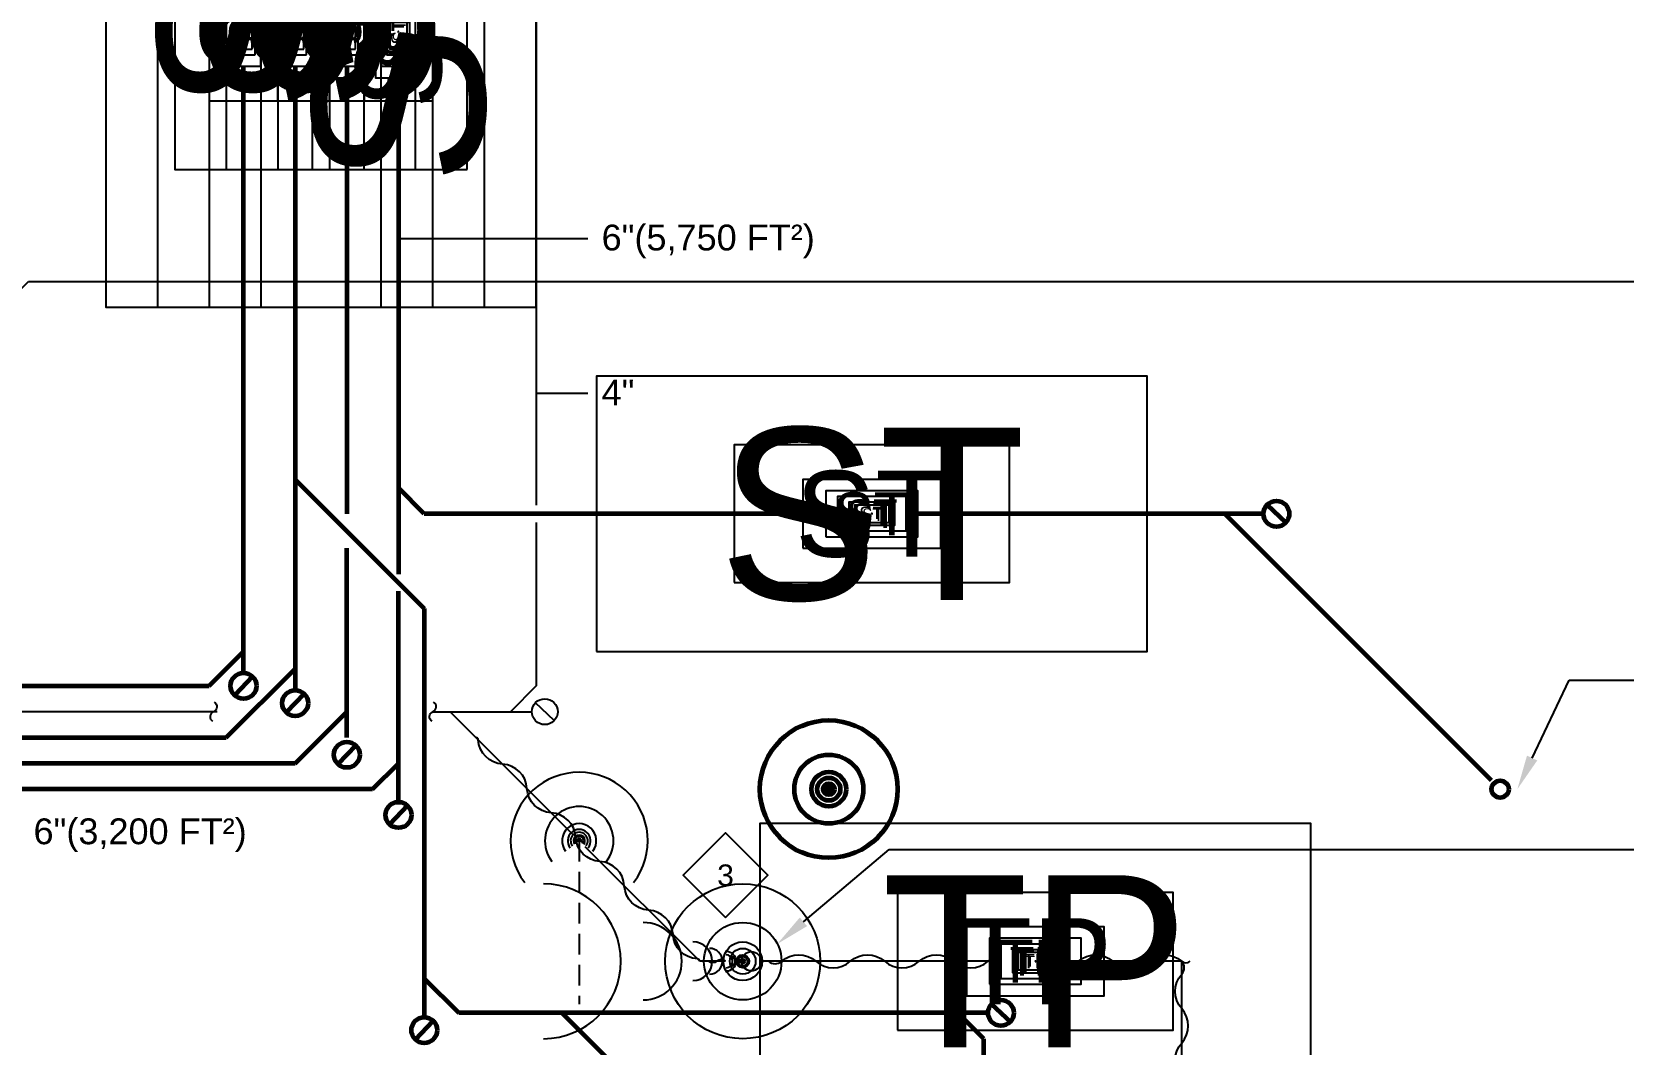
# Model space of a CAD drawing. Extents: x -29500 to 23517, y -2581 to 1886.
# Drawn here: x -531 to 24, y 248 to 601 of the extents above; entities that cross this region are included whole.
import ezdxf
from ezdxf import colors
from ezdxf.entities.mleader import LeaderData, LeaderLine
from ezdxf.enums import TextEntityAlignment as Align
from ezdxf.math import Vec2, Vec3

# ---------------------------------------------------------------- set-up
doc = ezdxf.new("R2010")
doc.units = 0
doc.header["$LTSCALE"] = 36
doc.header["$MEASUREMENT"] = 0
doc.linetypes.add('VENT', pattern=[0.3, 0.2, -0.1])
for name, color, linetype in [('G-ANNO-TEXT', 70, 'Continuous'), ('G-ANNO-TEXT @ 96', 70, 'Continuous'), ('P-GD-N', 3, 'Continuous'), ('P-GD-N @ 1 (1)', 3, 'Continuous'), ('P-GD-N @ 1 (2)', 3, 'Continuous'), ('P-GD-N @ 12', 3, 'Continuous'), ('P-GD-N @ 128', 3, 'Continuous'), ('P-GD-N @ 16', 3, 'Continuous'), ('P-GD-N @ 192', 3, 'Continuous'), ('P-GD-N @ 2', 3, 'Continuous'), ('P-GD-N @ 24', 3, 'Continuous'), ('P-GD-N @ 384', 3, 'Continuous'), ('P-GD-N @ 4', 3, 'Continuous'), ('P-GD-N @ 48', 3, 'Continuous'), ('P-GD-N @ 64', 3, 'Continuous'), ('P-GD-N @ 768', 3, 'Continuous'), ('P-GD-N @ 8', 3, 'Continuous'), ('P-GD-N @ 96', 3, 'Continuous'), ('P-GV-N', 3, 'VENT'), ('P-TP-N', 4, 'Continuous'), ('P-TP-N @ 1 (1)', 4, 'Continuous'), ('P-TP-N @ 1 (2)', 4, 'Continuous'), ('P-TP-N @ 128', 4, 'Continuous'), ('P-TP-N @ 192', 4, 'Continuous'), ('P-TP-N @ 384', 4, 'Continuous'), ('P-TP-N @ 48', 4, 'Continuous'), ('P-TP-N @ 64', 4, 'Continuous'), ('P-TP-N @ 768', 4, 'Continuous'), ('P-TP-N @ 96', 4, 'Continuous')]:
    doc.layers.add(name, color=color, linetype=linetype)
for name, color, linetype, lineweight in [('P-SAN-N', 6, 'Continuous', 60), ('P-SAN-N @ 1 (1)', 6, 'Continuous', 60), ('P-SAN-N @ 1 (2)', 6, 'Continuous', 60), ('P-SAN-N @ 128', 6, 'Continuous', 60), ('P-SAN-N @ 192', 6, 'Continuous', 60), ('P-SAN-N @ 384', 6, 'Continuous', 60), ('P-SAN-N @ 48', 6, 'Continuous', 60), ('P-SAN-N @ 64', 6, 'Continuous', 60), ('P-SAN-N @ 768', 6, 'Continuous', 60), ('P-SAN-N @ 96', 6, 'Continuous', 60), ('P-STRM-N', 2, 'Continuous', 60), ('P-STRM-N @ 1 (1)', 2, 'Continuous', 60), ('P-STRM-N @ 1 (2)', 2, 'Continuous', 60), ('P-STRM-N @ 12', 2, 'Continuous', 60), ('P-STRM-N @ 128', 2, 'Continuous', 60), ('P-STRM-N @ 16', 2, 'Continuous', 60), ('P-STRM-N @ 192', 2, 'Continuous', 60), ('P-STRM-N @ 2', 2, 'Continuous', 60), ('P-STRM-N @ 24', 2, 'Continuous', 60), ('P-STRM-N @ 384', 2, 'Continuous', 60), ('P-STRM-N @ 4', 2, 'Continuous', 60), ('P-STRM-N @ 48', 2, 'Continuous', 60), ('P-STRM-N @ 64', 2, 'Continuous', 60), ('P-STRM-N @ 768', 2, 'Continuous', 60), ('P-STRM-N @ 8', 2, 'Continuous', 60), ('P-STRM-N @ 96', 2, 'Continuous', 60)]:
    doc.layers.add(name, color=color, linetype=linetype, lineweight=lineweight)
doc.styles.add('Arial', font='arial.ttf')
doc.dimstyles.new('Loop096', dxfattribs={"dimscale": 0, "dimtxt": 0.09375, "dimasz": 0.03125, "dimexe": 0.0625, "dimexo": 0.0625, "dimgap": 0.09375, "dimtad": 1, "dimdec": 4, "dimzin": 3, "dimdsep": 46, "dimlunit": 4, "dimtxsty": 'Arial', "dimblk": 'OBLIQUE', "dimcen": 0.09375, "dimdle": 0.0625, "dimclrd": 256, "dimclre": 256, "dimclrt": 256, "dimadec": 4, "dimazin": 0, "dimtfac": 0.8, "dimtdec": 4, "dimtix": 1, "dimtofl": 0, "dimtmove": 1, "dimatfit": 0, "dimldrblk": 'LeaderNoteBlock', "dimfxl": 1, "dimfrac": 1, "dimtolj": 1, "dimtzin": 0, "dimlwd": -1, "dimlwe": -1, "dimarcsym": 0})

# ---------------------------------------------------------------- blocks, each defined once
blk = doc.blocks.new('*U6')
blk.add_circle((0, 0), 0.03125)
blk = doc.blocks.new('*U1236')
at = {"layer": 'P-STRM-N @ 1 (1)'}
blk.add_blockref('*U6', (-253, 337.15), dxfattribs=at)
at = {"layer": 'P-STRM-N @ 1 (2)'}
blk.add_blockref('*U6', (-253, 337.15), dxfattribs=at)
at = {"layer": 'P-STRM-N @ 12', "xscale": 12, "yscale": 12, "zscale": 12}
blk.add_blockref('*U6', (-253, 337.15), dxfattribs=at)
at = {"layer": 'P-STRM-N @ 128', "xscale": 128, "yscale": 128, "zscale": 128}
blk.add_blockref('*U6', (-253, 337.15), dxfattribs=at)
at = {"layer": 'P-STRM-N @ 16', "xscale": 16, "yscale": 16, "zscale": 16}
blk.add_blockref('*U6', (-253, 337.15), dxfattribs=at)
at = {"layer": 'P-STRM-N @ 192', "xscale": 192, "yscale": 192, "zscale": 192}
blk.add_blockref('*U6', (-253, 337.15), dxfattribs=at)
at = {"layer": 'P-STRM-N @ 2', "xscale": 2, "yscale": 2, "zscale": 2}
blk.add_blockref('*U6', (-253, 337.15), dxfattribs=at)
at = {"layer": 'P-STRM-N @ 24', "xscale": 24, "yscale": 24, "zscale": 24}
blk.add_blockref('*U6', (-253, 337.15), dxfattribs=at)
at = {"layer": 'P-STRM-N @ 384', "xscale": 384, "yscale": 384, "zscale": 384}
blk.add_blockref('*U6', (-253, 337.15), dxfattribs=at)
at = {"layer": 'P-STRM-N @ 4', "xscale": 4, "yscale": 4, "zscale": 4}
blk.add_blockref('*U6', (-253, 337.15), dxfattribs=at)
at = {"layer": 'P-STRM-N @ 48', "xscale": 48, "yscale": 48, "zscale": 48}
blk.add_blockref('*U6', (-253, 337.15), dxfattribs=at)
at = {"layer": 'P-STRM-N @ 64', "xscale": 64, "yscale": 64, "zscale": 64}
blk.add_blockref('*U6', (-253, 337.15), dxfattribs=at)
at = {"layer": 'P-STRM-N @ 768', "xscale": 768, "yscale": 768, "zscale": 768}
blk.add_blockref('*U6', (-253, 337.15), dxfattribs=at)
at = {"layer": 'P-STRM-N @ 8', "xscale": 8, "yscale": 8, "zscale": 8}
blk.add_blockref('*U6', (-253, 337.15), dxfattribs=at)
at = {"layer": 'P-STRM-N @ 96', "xscale": 96, "yscale": 96, "zscale": 96}
blk.add_blockref('*U6', (-19, 337.15), dxfattribs=at)
blk = doc.blocks.new('*U47')
at = {"layer": 'DEFPOINTS'}
blk.add_lwpolyline([(-0.125, -0.0625), (0.125, -0.0625), (0.125, 0.0625), (-0.125, 0.0625)], close=True, dxfattribs=at)
at = {"style": 'Arial'}
blk.add_text('ST', height=0.078125, dxfattribs=at).set_placement((0, 0), align=Align.MIDDLE)
blk = doc.blocks.new('*U1264')
at = {"layer": 'P-STRM-N @ 1 (1)', "linetype": 'ByBlock', "lineweight": -2, "rotation": 90}
blk.add_blockref('*U47', (-403, 601.15), dxfattribs=at)
at = {"layer": 'P-STRM-N @ 1 (2)', "linetype": 'ByBlock', "lineweight": -2, "rotation": 90}
blk.add_blockref('*U47', (-403, 601.15), dxfattribs=at)
at = {"layer": 'P-STRM-N @ 128', "linetype": 'ByBlock', "lineweight": -2, "xscale": 128, "yscale": 128, "zscale": 128, "rotation": 90}
blk.add_blockref('*U47', (-403, 601.15), dxfattribs=at)
at = {"layer": 'P-STRM-N @ 192', "linetype": 'ByBlock', "lineweight": -2, "xscale": 192, "yscale": 192, "zscale": 192, "rotation": 90}
blk.add_blockref('*U47', (-403, 601.15), dxfattribs=at)
at = {"layer": 'P-STRM-N @ 384', "linetype": 'ByBlock', "lineweight": -2, "xscale": 384, "yscale": 384, "zscale": 384, "rotation": 90}
blk.add_blockref('*U47', (-403, 601.15), dxfattribs=at)
at = {"layer": 'P-STRM-N @ 48', "linetype": 'ByBlock', "lineweight": -2, "xscale": 48, "yscale": 48, "zscale": 48, "rotation": 90}
blk.add_blockref('*U47', (-403, 601.15), dxfattribs=at)
at = {"layer": 'P-STRM-N @ 64', "linetype": 'ByBlock', "lineweight": -2, "xscale": 64, "yscale": 64, "zscale": 64, "rotation": 90}
blk.add_blockref('*U47', (-403, 601.15), dxfattribs=at)
at = {"layer": 'P-STRM-N @ 768', "linetype": 'ByBlock', "lineweight": -2, "xscale": 768, "yscale": 768, "zscale": 768, "rotation": 90}
blk.add_blockref('*U47', (-403, 601.15), dxfattribs=at)
at = {"layer": 'P-STRM-N @ 96', "linetype": 'ByBlock', "lineweight": -2, "xscale": 96, "yscale": 96, "zscale": 96, "rotation": 90}
blk.add_blockref('*U47', (-403, 601.15), dxfattribs=at)
blk = doc.blocks.new('*U45')
at = {"layer": 'DEFPOINTS'}
blk.add_lwpolyline([(-0.125, -0.0625), (0.125, -0.0625), (0.125, 0.0625), (-0.125, 0.0625)], close=True, dxfattribs=at)
at = {"style": 'Arial'}
blk.add_text('S', height=0.07812, dxfattribs=at).set_placement((0, 0), align=Align.MIDDLE)
blk = doc.blocks.new('*U1265')
at = {"layer": 'P-SAN-N @ 1 (1)', "linetype": 'ByBlock', "lineweight": -2, "rotation": 90}
blk.add_blockref('*U45', (-421, 601.15), dxfattribs=at)
at = {"layer": 'P-SAN-N @ 1 (2)', "linetype": 'ByBlock', "lineweight": -2, "rotation": 90}
blk.add_blockref('*U45', (-421, 601.15), dxfattribs=at)
at = {"layer": 'P-SAN-N @ 128', "linetype": 'ByBlock', "lineweight": -2, "xscale": 128, "yscale": 128, "zscale": 128, "rotation": 90}
blk.add_blockref('*U45', (-421, 601.15), dxfattribs=at)
at = {"layer": 'P-SAN-N @ 192', "linetype": 'ByBlock', "lineweight": -2, "xscale": 192, "yscale": 192, "zscale": 192, "rotation": 90}
blk.add_blockref('*U45', (-421, 601.15), dxfattribs=at)
at = {"layer": 'P-SAN-N @ 384', "linetype": 'ByBlock', "lineweight": -2, "xscale": 384, "yscale": 384, "zscale": 384, "rotation": 90}
blk.add_blockref('*U45', (-421, 601.15), dxfattribs=at)
at = {"layer": 'P-SAN-N @ 48', "linetype": 'ByBlock', "lineweight": -2, "xscale": 48, "yscale": 48, "zscale": 48, "rotation": 90}
blk.add_blockref('*U45', (-421, 601.15), dxfattribs=at)
at = {"layer": 'P-SAN-N @ 64', "linetype": 'ByBlock', "lineweight": -2, "xscale": 64, "yscale": 64, "zscale": 64, "rotation": 90}
blk.add_blockref('*U45', (-421, 601.15), dxfattribs=at)
at = {"layer": 'P-SAN-N @ 768', "linetype": 'ByBlock', "lineweight": -2, "xscale": 768, "yscale": 768, "zscale": 768, "rotation": 90}
blk.add_blockref('*U45', (-421, 601.15), dxfattribs=at)
at = {"layer": 'P-SAN-N @ 96', "linetype": 'ByBlock', "lineweight": -2, "xscale": 96, "yscale": 96, "zscale": 96, "rotation": 90}
blk.add_blockref('*U45', (-421, 601.15), dxfattribs=at)
blk = doc.blocks.new('*U1266')
at = {"layer": 'P-SAN-N @ 1 (1)', "linetype": 'ByBlock', "lineweight": -2, "rotation": 89.99999999999999}
blk.add_blockref('*U45', (-439, 601.15), dxfattribs=at)
at = {"layer": 'P-SAN-N @ 1 (2)', "linetype": 'ByBlock', "lineweight": -2, "rotation": 89.99999999999999}
blk.add_blockref('*U45', (-439, 601.15), dxfattribs=at)
at = {"layer": 'P-SAN-N @ 128', "linetype": 'ByBlock', "lineweight": -2, "xscale": 128, "yscale": 128, "zscale": 128, "rotation": 89.99999999999999}
blk.add_blockref('*U45', (-439, 601.15), dxfattribs=at)
at = {"layer": 'P-SAN-N @ 192', "linetype": 'ByBlock', "lineweight": -2, "xscale": 192, "yscale": 192, "zscale": 192, "rotation": 89.99999999999999}
blk.add_blockref('*U45', (-439, 601.15), dxfattribs=at)
at = {"layer": 'P-SAN-N @ 384', "linetype": 'ByBlock', "lineweight": -2, "xscale": 384, "yscale": 384, "zscale": 384, "rotation": 89.99999999999999}
blk.add_blockref('*U45', (-439, 601.15), dxfattribs=at)
at = {"layer": 'P-SAN-N @ 48', "linetype": 'ByBlock', "lineweight": -2, "xscale": 48, "yscale": 48, "zscale": 48, "rotation": 89.99999999999999}
blk.add_blockref('*U45', (-439, 601.15), dxfattribs=at)
at = {"layer": 'P-SAN-N @ 64', "linetype": 'ByBlock', "lineweight": -2, "xscale": 64, "yscale": 64, "zscale": 64, "rotation": 89.99999999999999}
blk.add_blockref('*U45', (-439, 601.15), dxfattribs=at)
at = {"layer": 'P-SAN-N @ 768', "linetype": 'ByBlock', "lineweight": -2, "xscale": 768, "yscale": 768, "zscale": 768, "rotation": 89.99999999999999}
blk.add_blockref('*U45', (-439, 601.15), dxfattribs=at)
at = {"layer": 'P-SAN-N @ 96', "linetype": 'ByBlock', "lineweight": -2, "xscale": 96, "yscale": 96, "zscale": 96, "rotation": 89.99999999999999}
blk.add_blockref('*U45', (-439, 601.15), dxfattribs=at)
blk = doc.blocks.new('FLOOR CLEAN OUT')
at = {"color": 7, "linetype": 'Continuous'}
blk.add_line((0.034, -0.0323), (-0.0341, 0.0321), dxfattribs=at)
at = {"linetype": 'Continuous'}
blk.add_circle((0, 0), 0.0469, dxfattribs=at)
blk = doc.blocks.new('_Oblique')
at = {"color": 0, "linetype": 'ByBlock', "lineweight": -2}
blk.add_line((-0.5, -0.5), (0.5, 0.5), dxfattribs=at)
blk = doc.blocks.new('LeaderNoteBlock')
blk.add_ellipse((0, 0), major_axis=(1, 0), ratio=0.25, start_param=5.387521, end_param=10.320443)
blk = doc.blocks.new('*U1340')
at = {"layer": 'P-STRM-N @ 1 (1)', "linetype": 'ByBlock', "lineweight": -2}
blk.add_blockref('*U47', (-238, 433.15), dxfattribs=at)
at = {"layer": 'P-STRM-N @ 1 (2)', "linetype": 'ByBlock', "lineweight": -2}
blk.add_blockref('*U47', (-238, 433.15), dxfattribs=at)
at = {"layer": 'P-STRM-N @ 128', "linetype": 'ByBlock', "lineweight": -2, "xscale": 128, "yscale": 128, "zscale": 128}
blk.add_blockref('*U47', (-238, 433.15), dxfattribs=at)
at = {"layer": 'P-STRM-N @ 192', "linetype": 'ByBlock', "lineweight": -2, "xscale": 192, "yscale": 192, "zscale": 192}
blk.add_blockref('*U47', (-238, 433.15), dxfattribs=at)
at = {"layer": 'P-STRM-N @ 384', "linetype": 'ByBlock', "lineweight": -2, "xscale": 384, "yscale": 384, "zscale": 384}
blk.add_blockref('*U47', (-238, 433.15), dxfattribs=at)
at = {"layer": 'P-STRM-N @ 48', "linetype": 'ByBlock', "lineweight": -2, "xscale": 48, "yscale": 48, "zscale": 48}
blk.add_blockref('*U47', (-238, 433.15), dxfattribs=at)
at = {"layer": 'P-STRM-N @ 64', "linetype": 'ByBlock', "lineweight": -2, "xscale": 64, "yscale": 64, "zscale": 64}
blk.add_blockref('*U47', (-238, 433.15), dxfattribs=at)
at = {"layer": 'P-STRM-N @ 768', "linetype": 'ByBlock', "lineweight": -2, "xscale": 768, "yscale": 768, "zscale": 768}
blk.add_blockref('*U47', (-238, 433.15), dxfattribs=at)
at = {"layer": 'P-STRM-N @ 96', "linetype": 'ByBlock', "lineweight": -2, "xscale": 96, "yscale": 96, "zscale": 96}
blk.add_blockref('*U47', (-238, 433.15), dxfattribs=at)
blk = doc.blocks.new('continuation')
blk.add_lwpolyline([(-0.0028, -0.0347, -0.625102), (0, 0, 0.625102), (0.0028, 0.0347)], format="xyb")
blk = doc.blocks.new('*U14')
at = {"linetype": 'Continuous'}
blk.add_circle((0, 0), 0.03516, dxfattribs=at)
blk.add_arc((0.09046, 0), 0.03516, 90, 270, dxfattribs=at)
blk = doc.blocks.new('*U1377')
at = {"layer": 'P-GD-N @ 1 (1)', "rotation": 180}
blk.add_blockref('*U14', (-283, 277.15), dxfattribs=at)
at = {"layer": 'P-GD-N @ 1 (2)', "rotation": 180}
blk.add_blockref('*U14', (-283, 277.15), dxfattribs=at)
at = {"layer": 'P-GD-N @ 12', "xscale": 12, "yscale": 12, "zscale": 12, "rotation": 180}
blk.add_blockref('*U14', (-283, 277.15), dxfattribs=at)
at = {"layer": 'P-GD-N @ 128', "xscale": 128, "yscale": 128, "zscale": 128, "rotation": 180}
blk.add_blockref('*U14', (-283, 277.15), dxfattribs=at)
at = {"layer": 'P-GD-N @ 16', "xscale": 16, "yscale": 16, "zscale": 16, "rotation": 180}
blk.add_blockref('*U14', (-283, 277.15), dxfattribs=at)
at = {"layer": 'P-GD-N @ 192', "xscale": 192, "yscale": 192, "zscale": 192, "rotation": 180}
blk.add_blockref('*U14', (-283, 277.15), dxfattribs=at)
at = {"layer": 'P-GD-N @ 2', "xscale": 2, "yscale": 2, "zscale": 2, "rotation": 180}
blk.add_blockref('*U14', (-283, 277.15), dxfattribs=at)
at = {"layer": 'P-GD-N @ 24', "xscale": 24, "yscale": 24, "zscale": 24, "rotation": 180}
blk.add_blockref('*U14', (-283, 277.15), dxfattribs=at)
at = {"layer": 'P-GD-N @ 384', "xscale": 384, "yscale": 384, "zscale": 384, "rotation": 180}
blk.add_blockref('*U14', (-283, 277.15), dxfattribs=at)
at = {"layer": 'P-GD-N @ 4', "xscale": 4, "yscale": 4, "zscale": 4, "rotation": 180}
blk.add_blockref('*U14', (-283, 277.15), dxfattribs=at)
at = {"layer": 'P-GD-N @ 48', "xscale": 48, "yscale": 48, "zscale": 48, "rotation": 180}
blk.add_blockref('*U14', (-283, 277.15), dxfattribs=at)
at = {"layer": 'P-GD-N @ 64', "xscale": 64, "yscale": 64, "zscale": 64, "rotation": 180}
blk.add_blockref('*U14', (-283, 277.15), dxfattribs=at)
at = {"layer": 'P-GD-N @ 768', "xscale": 768, "yscale": 768, "zscale": 768, "rotation": 180}
blk.add_blockref('*U14', (-283, 277.15), dxfattribs=at)
at = {"layer": 'P-GD-N @ 8', "xscale": 8, "yscale": 8, "zscale": 8, "rotation": 180}
blk.add_blockref('*U14', (-283, 277.15), dxfattribs=at)
at = {"layer": 'P-GD-N @ 96', "xscale": 96, "yscale": 96, "zscale": 96, "rotation": 180}
blk.add_blockref('*U14', (-280, 277.15), dxfattribs=at)
blk = doc.blocks.new('*U41')
at = {"linetype": 'Continuous'}
blk.add_arc((0, 0), 0.03112, 232.56697, 127.43303, dxfattribs=at)
blk = doc.blocks.new('*U1378')
at = {"layer": 'P-GD-N @ 1 (1)', "rotation": 89.99999999999999}
blk.add_blockref('*U41', (-340, 319.15), dxfattribs=at)
at = {"layer": 'P-GD-N @ 1 (2)', "rotation": 89.99999999999999}
blk.add_blockref('*U41', (-340, 319.15), dxfattribs=at)
at = {"layer": 'P-GD-N @ 12', "xscale": 12, "yscale": 12, "zscale": 12, "rotation": 89.99999999999999}
blk.add_blockref('*U41', (-340, 319.15), dxfattribs=at)
at = {"layer": 'P-GD-N @ 128', "xscale": 128, "yscale": 128, "zscale": 128, "rotation": 89.99999999999999}
blk.add_blockref('*U41', (-340, 319.15), dxfattribs=at)
at = {"layer": 'P-GD-N @ 16', "xscale": 16, "yscale": 16, "zscale": 16, "rotation": 89.99999999999999}
blk.add_blockref('*U41', (-340, 319.15), dxfattribs=at)
at = {"layer": 'P-GD-N @ 192', "xscale": 192, "yscale": 192, "zscale": 192, "rotation": 89.99999999999999}
blk.add_blockref('*U41', (-340, 319.15), dxfattribs=at)
at = {"layer": 'P-GD-N @ 2', "xscale": 2, "yscale": 2, "zscale": 2, "rotation": 89.99999999999999}
blk.add_blockref('*U41', (-340, 319.15), dxfattribs=at)
at = {"layer": 'P-GD-N @ 24', "xscale": 24, "yscale": 24, "zscale": 24, "rotation": 89.99999999999999}
blk.add_blockref('*U41', (-340, 319.15), dxfattribs=at)
at = {"layer": 'P-GD-N @ 384', "xscale": 384, "yscale": 384, "zscale": 384, "rotation": 89.99999999999999}
blk.add_blockref('*U41', (-340, 319.15), dxfattribs=at)
at = {"layer": 'P-GD-N @ 4', "xscale": 4, "yscale": 4, "zscale": 4, "rotation": 89.99999999999999}
blk.add_blockref('*U41', (-340, 319.15), dxfattribs=at)
at = {"layer": 'P-GD-N @ 48', "xscale": 48, "yscale": 48, "zscale": 48, "rotation": 89.99999999999999}
blk.add_blockref('*U41', (-340, 319.15), dxfattribs=at)
at = {"layer": 'P-GD-N @ 64', "xscale": 64, "yscale": 64, "zscale": 64, "rotation": 89.99999999999999}
blk.add_blockref('*U41', (-340, 319.15), dxfattribs=at)
at = {"layer": 'P-GD-N @ 768', "xscale": 768, "yscale": 768, "zscale": 768, "rotation": 89.99999999999999}
blk.add_blockref('*U41', (-340, 319.15), dxfattribs=at)
at = {"layer": 'P-GD-N @ 8', "xscale": 8, "yscale": 8, "zscale": 8, "rotation": 89.99999999999999}
blk.add_blockref('*U41', (-340, 319.15), dxfattribs=at)
at = {"layer": 'P-GD-N @ 96', "xscale": 96, "yscale": 96, "zscale": 96, "rotation": 89.99999999999999}
blk.add_blockref('*U41', (-340, 319.15), dxfattribs=at)
blk = doc.blocks.new('DIAMOND TAG')
blk.add_lwpolyline([(0, -0.1533), (0.1533, 0), (0, 0.1533), (-0.1533, 0)], close=True)
at = {"style": 'Arial'}
blk.add_attdef('XXX', text='', height=0.0781, dxfattribs=at).set_placement((0, 0), align=Align.MIDDLE)
blk = doc.blocks.new('*U52')
at = {"layer": 'DEFPOINTS'}
blk.add_lwpolyline([(-0.125, -0.0625), (0.125, -0.0625), (0.125, 0.0625), (-0.125, 0.0625)], close=True, dxfattribs=at)
at = {"style": 'Arial'}
blk.add_text('TP', height=0.078125, dxfattribs=at).set_placement((0, 0), align=Align.MIDDLE)
blk = doc.blocks.new('*U1397')
at = {"layer": 'P-TP-N @ 1 (1)', "linetype": 'ByBlock', "lineweight": -2}
blk.add_blockref('*U52', (-181, 277.15), dxfattribs=at)
at = {"layer": 'P-TP-N @ 1 (2)', "linetype": 'ByBlock', "lineweight": -2}
blk.add_blockref('*U52', (-181, 277.15), dxfattribs=at)
at = {"layer": 'P-TP-N @ 128', "linetype": 'ByBlock', "lineweight": -2, "xscale": 128, "yscale": 128, "zscale": 128}
blk.add_blockref('*U52', (-181, 277.15), dxfattribs=at)
at = {"layer": 'P-TP-N @ 192', "linetype": 'ByBlock', "lineweight": -2, "xscale": 192, "yscale": 192, "zscale": 192}
blk.add_blockref('*U52', (-181, 277.15), dxfattribs=at)
at = {"layer": 'P-TP-N @ 384', "linetype": 'ByBlock', "lineweight": -2, "xscale": 384, "yscale": 384, "zscale": 384}
blk.add_blockref('*U52', (-181, 277.15), dxfattribs=at)
at = {"layer": 'P-TP-N @ 48', "linetype": 'ByBlock', "lineweight": -2, "xscale": 48, "yscale": 48, "zscale": 48}
blk.add_blockref('*U52', (-181, 277.15), dxfattribs=at)
at = {"layer": 'P-TP-N @ 64', "linetype": 'ByBlock', "lineweight": -2, "xscale": 64, "yscale": 64, "zscale": 64}
blk.add_blockref('*U52', (-181, 277.15), dxfattribs=at)
at = {"layer": 'P-TP-N @ 768', "linetype": 'ByBlock', "lineweight": -2, "xscale": 768, "yscale": 768, "zscale": 768}
blk.add_blockref('*U52', (-181, 277.15), dxfattribs=at)
at = {"layer": 'P-TP-N @ 96', "linetype": 'ByBlock', "lineweight": -2, "xscale": 96, "yscale": 96, "zscale": 96}
blk.add_blockref('*U52', (-181, 277.15), dxfattribs=at)
blk = doc.blocks.new('*U1427')
at = {"layer": 'P-SAN-N @ 1 (1)', "linetype": 'ByBlock', "lineweight": -2, "rotation": 90}
blk.add_blockref('*U45', (-457, 601.15), dxfattribs=at)
at = {"layer": 'P-SAN-N @ 1 (2)', "linetype": 'ByBlock', "lineweight": -2, "rotation": 90}
blk.add_blockref('*U45', (-457, 601.15), dxfattribs=at)
at = {"layer": 'P-SAN-N @ 128', "linetype": 'ByBlock', "lineweight": -2, "xscale": 128, "yscale": 128, "zscale": 128, "rotation": 90}
blk.add_blockref('*U45', (-457, 601.15), dxfattribs=at)
at = {"layer": 'P-SAN-N @ 192', "linetype": 'ByBlock', "lineweight": -2, "xscale": 192, "yscale": 192, "zscale": 192, "rotation": 90}
blk.add_blockref('*U45', (-457, 601.15), dxfattribs=at)
at = {"layer": 'P-SAN-N @ 384', "linetype": 'ByBlock', "lineweight": -2, "xscale": 384, "yscale": 384, "zscale": 384, "rotation": 90}
blk.add_blockref('*U45', (-457, 601.15), dxfattribs=at)
at = {"layer": 'P-SAN-N @ 48', "linetype": 'ByBlock', "lineweight": -2, "xscale": 48, "yscale": 48, "zscale": 48, "rotation": 90}
blk.add_blockref('*U45', (-457, 601.15), dxfattribs=at)
at = {"layer": 'P-SAN-N @ 64', "linetype": 'ByBlock', "lineweight": -2, "xscale": 64, "yscale": 64, "zscale": 64, "rotation": 90}
blk.add_blockref('*U45', (-457, 601.15), dxfattribs=at)
at = {"layer": 'P-SAN-N @ 768', "linetype": 'ByBlock', "lineweight": -2, "xscale": 768, "yscale": 768, "zscale": 768, "rotation": 90}
blk.add_blockref('*U45', (-457, 601.15), dxfattribs=at)
at = {"layer": 'P-SAN-N @ 96', "linetype": 'ByBlock', "lineweight": -2, "xscale": 96, "yscale": 96, "zscale": 96, "rotation": 90}
blk.add_blockref('*U45', (-457, 601.15), dxfattribs=at)

msp = doc.modelspace()

# ---------------------------------------------------------------- linework, layer by layer
at = {"layer": 'G-ANNO-TEXT'}
for points in [[(-298, 277.15, 0.381966), (-298.82, 277.97, -0.381966), (-307.3, 286.46, 0.381966), (-315.79, 294.94, -0.381966), (-324.27, 303.43, 0.381966), (-332.76, 311.91, -0.381966), (-341.24, 320.4, 0.381966), (-349.73, 328.88, -0.381966), (-358.21, 337.37, 0.381966), (-366.7, 345.85, -0.381966), (-375.18, 354.34, 0.381966), (-376, 355.15)], [(-289, 277.15, 0.381966), (-292, 277.15, -0.381966), (-295, 277.15)], [(-274, 277.15, 0.381966), (-269.5, 277.15, -0.381966), (-257.5, 277.15, 0.381966), (-245.5, 277.15, -0.381966), (-233.5, 277.15, 0.381966), (-221.5, 277.15, -0.381966), (-209.5, 277.15, 0.381966), (-197.5, 277.15, -0.381966), (-193, 277.15)], [(-169, 277.15, 0.381966), (-166, 277.15, -0.381966), (-154, 277.15, 0.381966), (-142, 277.15, -0.381966), (-130, 277.15, 0.381966), (-127, 277.15)], [(-130, 208.15, 0.381966), (-130, 212.65, -0.381966), (-130, 224.65, 0.381966), (-130, 236.65, -0.381966), (-130, 248.65, 0.381966), (-130, 260.65, -0.381966), (-130, 272.65, 0.381966), (-130, 277.15)]]:
    msp.add_lwpolyline(points, format="xyb", dxfattribs=at)
at = {"layer": 'P-GD-N'}
for p, q in [((-355, 665.65), (-355, 436.15)), ((-355, 430.15), (-355, 373.15)), ((-355, 373.15), (-364, 364.15)), ((-466.15, 364.15), (-709, 364.15)), ((-391, 364.15), (-356.5, 364.15)), ((-342.12, 321.28), (-385, 364.15)), ((-298, 277.15), (-337.88, 317.03)), ((-289, 277.15), (-298, 277.15))]:
    msp.add_line(p, q, dxfattribs=at)
at = {"layer": 'P-GV-N'}
msp.add_line((-340, 319.15), (-340, 262.15), dxfattribs=at)
at = {"layer": 'P-SAN-N'}
for p, q in [((-457, 377.65), (-457, 589.15)), ((-439, 589.15), (-439, 371.65)), ((-421, 589.15), (-421, 433.15)), ((-439, 445.15), (-394, 400.15)), ((-421, 355.15), (-421, 421.15)), ((-394, 400.15), (-394, 257.65)), ((-469, 373.15), (-457, 385.15)), ((-463, 355.15), (-439, 379.15)), ((-709, 373.15), (-469, 373.15)), ((-439, 346.15), (-421, 364.15)), ((-787, 355.15), (-463, 355.15)), ((-439, 346.15), (-787, 346.15)), ((-394, 271.15), (-382, 259.15)), ((-197.5, 259.15), (-382, 259.15)), ((-298, 211.15), (-346, 259.15)), ((-199, 250.15), (-208, 259.15)), ((-199, 161.65), (-199, 250.15))]:
    msp.add_line(p, q, dxfattribs=at)
at = {"layer": 'P-STRM-N'}
for p, q in [((-403, 589.15), (-403, 412.15)), ((-394, 433.15), (-403, 442.15)), ((-250, 433.15), (-394, 433.15)), ((-101.5, 433.15), (-226, 433.15)), ((-22, 340.15), (-115, 433.15)), ((-403, 332.65), (-403, 406.15)), ((-412, 337.15), (-403, 346.15)), ((-412, 337.15), (-787, 337.15))]:
    msp.add_line(p, q, dxfattribs=at)
at = {"layer": 'P-TP-N'}
for p, q in [((-193, 277.15), (-277, 277.15)), ((-130, 277.15), (-169, 277.15)), ((-130, 208.15), (-130, 277.15))]:
    msp.add_line(p, q, dxfattribs=at)

# ---------------------------------------------------------------- block references
at = {"layer": 'G-ANNO-TEXT @ 96', "xscale": 96, "yscale": 96, "zscale": 96}
msp.add_blockref('DIAMOND TAG', (-289, 307.15), dxfattribs=at).add_auto_attribs({'XXX': '3'})
at = {"layer": 'P-GD-N'}
for name in ['*U1378', '*U1377']:
    msp.add_blockref(name, (0, 0), dxfattribs=at)
at = {"layer": 'P-GD-N @ 96', "xscale": 96, "yscale": 96, "zscale": 96, "rotation": 180}
msp.add_blockref('continuation', (-467.5, 364.15), dxfattribs=at)
at = {"layer": 'P-GD-N @ 96', "xscale": 96, "yscale": 96, "zscale": 96}
for name, p in [('continuation', (-391, 364.15)), ('FLOOR CLEAN OUT', (-352, 364.15))]:
    msp.add_blockref(name, p, dxfattribs=at)
at = {"layer": 'P-SAN-N'}
for name in ['*U1427', '*U1266', '*U1265']:
    msp.add_blockref(name, (0, 0), dxfattribs=at)
at = {"layer": 'P-SAN-N @ 96', "xscale": 96, "yscale": 96, "zscale": 96}
for p, rotation in [((-457, 373.15), 90), ((-439, 367.15), 90), ((-421, 349.15), 90.00000000000007), ((-193, 259.15), 180), ((-394, 253.15), 270)]:
    msp.add_blockref('FLOOR CLEAN OUT', p, dxfattribs=dict(at, rotation=rotation))
at = {"layer": 'P-STRM-N'}
for name in ['*U1264', '*U1340', '*U1236']:
    msp.add_blockref(name, (0, 0), dxfattribs=at)
at = {"layer": 'P-STRM-N @ 96', "xscale": 96, "yscale": 96, "zscale": 96}
for p, rotation in [((-97, 433.15), 180), ((-403, 328.15), 90.0000000000001)]:
    msp.add_blockref('FLOOR CLEAN OUT', p, dxfattribs=dict(at, rotation=rotation))
at = {"layer": 'P-TP-N'}
msp.add_blockref('*U1397', (0, 0), dxfattribs=at)

# ---------------------------------------------------------------- texts
at = {"layer": 'G-ANNO-TEXT', "char_height": 9, "attachment_point": 1, "style": 'Arial'}
for s, width, insert in [('6"(5,750 FT²)', 184.2, (-332.2, 533.95)), ('4"', 97.2, (-332.2, 479.95)), ('6"(3,200 FT²)', 103.2, (-530.2, 326.95))]:
    msp.add_mtext_dynamic_manual_height_columns(s, width=width, gutter_width=45, heights=[0], dxfattribs=dict(at, insert=insert))

# ---------------------------------------------------------------- leaders
at = {"layer": 'G-ANNO-TEXT'}
for points in [[(-403, 529.15), (-343, 529.15), (-337, 529.15)], [(-355, 475.15), (-340, 475.15), (-337, 475.15)]]:
    msp.add_leader(points, dimstyle='Loop096', override={"dimscale": 0}, dxfattribs=at)
ml = msp.add_multileader_mtext('Standard', dxfattribs=at)
ml.set_content('(2)6"GOIV-UP\\P4"SS-UP', color=256, style='Arial')
ml.set_leader_properties(color=256, linetype='ByLayer', lineweight=-1)
ml.build(insert=Vec2(0, 0))
ml.multileader.update_dxf_attribs({"has_dogleg": 0, "dogleg_length": 0.125, "arrow_head_size": 12, "scale": 96})
ctx = ml.context
ctx.base_point, ctx.scale, ctx.char_height, ctx.arrow_head_size, ctx.landing_gap_size, ctx.plane_origin = Vec3(176, 514.15), 96, 9, 12, 3, Vec3(-562, 496.15)
notes = []
notes.append((ctx, [(0, (1, 1, 0), (164, 514.15), (1, 0), 12, [(0, [(-550, 496.15), (-532, 514.15)], 0, [])])]))
ctx.mtext.insert, ctx.mtext.flow_direction = Vec3(179, 518.73), 5
ml = msp.add_multileader_mtext('Standard', dxfattribs=at)
ml.set_content('5"ST-UP (2,550 FT²)', color=256, style='Arial')
ml.set_leader_properties(color=256, linetype='ByLayer', lineweight=-1)
ml.build(insert=Vec2(0, 0))
ml.multileader.update_dxf_attribs({"has_dogleg": 0, "dogleg_length": 0.125, "arrow_head_size": 12, "scale": 96})
ctx = ml.context
ctx.base_point, ctx.scale, ctx.char_height, ctx.arrow_head_size, ctx.landing_gap_size, ctx.plane_origin = Vec3(176, 375.15), 96, 9, 12, 3, Vec3(-184, 351.15)
notes.append((ctx, [(0, (1, 1, 0), (164, 375.15), (1, 0), 12, [(0, [(-13, 337.15), (5, 375.15)], 0, [])])]))
ctx.mtext.insert, ctx.mtext.flow_direction = Vec3(179, 380.98), 5
ml = msp.add_multileader_mtext('Standard', dxfattribs=at)
ml.set_content('HEAT TRACE AND INSULATE TRAP PRIMER LINE, TRAP, AND 10 FEET BEYOND', color=256, style='Arial')
ml.set_leader_properties(color=256, linetype='ByLayer', lineweight=-1)
ml.build(insert=Vec2(0, 0))
ml.multileader.update_dxf_attribs({"has_dogleg": 0, "dogleg_length": 0.125, "arrow_head_size": 12, "scale": 96})
ctx = ml.context
ctx.base_point, ctx.scale, ctx.char_height, ctx.arrow_head_size, ctx.landing_gap_size, ctx.plane_origin = Vec3(176, 316.15), 96, 9, 12, 3, Vec3(-271, 283.15)
notes.append((ctx, [(0, (1, 1, 0), (164, 316.15), (1, 0), 12, [(0, [(-271, 283.15), (-232, 316.15)], 0, [])])]))
ctx.mtext.insert, ctx.mtext.width, ctx.mtext.flow_direction = Vec3(179, 320.73), 183.6865, 5
for ctx, leaders in notes:
    for number, flags, end, landing, length, lines in leaders:
        leader = LeaderData()
        leader.index, (leader.has_last_leader_line, leader.has_dogleg_vector, leader.attachment_direction) = number, flags
        leader.last_leader_point, leader.dogleg_vector, leader.dogleg_length = Vec3(end), Vec3(landing), length
        for number, points, colour, breaks in lines:
            line = LeaderLine()
            line.index, line.vertices, line.color, line.breaks = number, Vec3.list(points), colors.encode_raw_color(colour), breaks
            leader.lines.append(line)
        ctx.leaders.append(leader)

doc.saveas('drawing.dxf')
